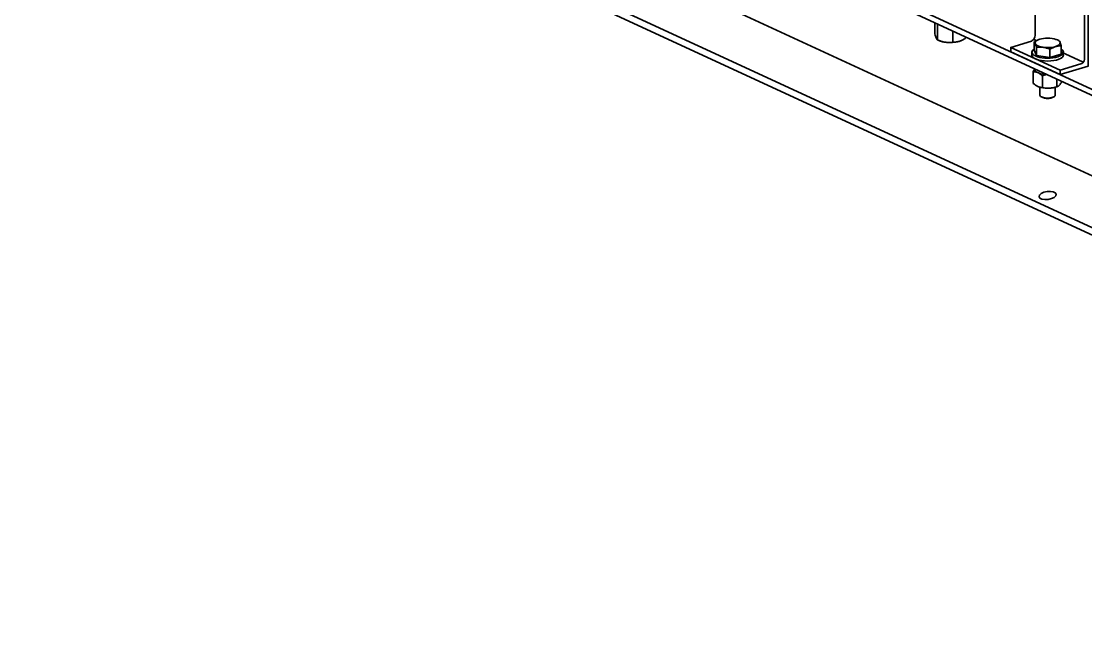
# Model space of a CAD drawing. Header units: millimetres. Extents: x -8400 to 8400, y -5940 to 5940.
# Drawn here: x 4395 to 4966, y 1104 to 1431 of the extents above; entities that cross this region are included whole.
import ezdxf

# ---------------------------------------------------------------- set-up
doc = ezdxf.new("R2010")
doc.units = ezdxf.units.MM
doc.layers.add('粗实线层', color=7, linetype='Continuous', lineweight=35)

msp = doc.modelspace()

# ---------------------------------------------------------------- linework, layer by layer
at = {"layer": '粗实线层', "linetype": 'Continuous', "lineweight": 35}
for points in [[(5429.862, 1180.004), (5429.862, 1181.902), (3411.605, 2112.909), (3427.906, 2117.889)], [(3411.605, 2112.909), (3411.605, 2111.011), (3411.713, 2110.278), (3412.025, 2109.692), (3412.506, 2109.317), (5429.848, 1178.732)], [(3458.919, 2044.824), (5424.763, 1137.994)], [(5429.862, 1105.812), (5429.862, 1103.914), (3411.605, 2034.922), (3411.605, 2036.819), (3411.683, 2037.497), (3411.911, 2038.168), (3412.27, 2038.779), (3412.732, 2039.282), (3413.26, 2039.636), (3415.693, 2040.835)], [(3412.133, 2038.578), (5430.389, 1107.57)], [(4938.35, 1791.013), (4938.35, 1423.32), (4938.283, 1422.694), (4938.088, 1422.071), (4937.777, 1421.491), (4937.371, 1420.995), (4936.899, 1420.617), (4936.392, 1420.383), (4925.298, 1416.993), (4951.854, 1404.743)], [(4964.906, 1786.315), (4964.906, 1411.07), (4964.839, 1410.445), (4964.644, 1409.82), (4964.333, 1409.241), (4963.927, 1408.745), (4963.455, 1408.367), (4962.948, 1408.133), (4951.854, 1404.743), (4951.854, 1402.403), (4966.864, 1406.989), (4966.864, 1785.411)], [(4884.707, 1430.201), (4884.707, 1424.239), (4884.878, 1423.58), (4885.051, 1422.979), (4885.138, 1422.704), (4885.225, 1422.447), (4885.313, 1422.209), (4885.402, 1421.992), (4885.424, 1421.941), (4885.446, 1421.891), (4885.457, 1421.867), (4885.468, 1421.843), (4885.479, 1421.819), (4885.49, 1421.796), (4885.534, 1421.707), (4885.578, 1421.623), (4885.666, 1421.472), (4885.753, 1421.342), (4885.925, 1421.137), (4886.096, 1420.998)], [(4886.096, 1429.259), (4886.008, 1429.607)], [(4886.624, 1429.327), (4886.096, 1429.259), (4886.096, 1420.998), (4887.103, 1420.594), (4888.118, 1420.251), (4888.63, 1420.105), (4889.144, 1419.978), (4889.661, 1419.872), (4890.181, 1419.787), (4891.452, 1419.651), (4892.765, 1419.601), (4894.081, 1419.637), (4895.361, 1419.758), (4896.566, 1419.96), (4897.658, 1420.238)], [(4894.267, 1425.791), (4894.267, 1419.829), (4893.263, 1419.714), (4892.248, 1419.66), (4891.737, 1419.661), (4891.221, 1419.682), (4890.962, 1419.7), (4890.703, 1419.723), (4890.638, 1419.73), (4890.573, 1419.737), (4890.508, 1419.744), (4890.442, 1419.752), (4890.312, 1419.769), (4890.181, 1419.787), (4888.737, 1420.063), (4887.482, 1420.449), (4886.943, 1420.654)], [(4901.05, 1422.663), (4901.05, 1421.901), (4900.634, 1421.638), (4900.214, 1421.386), (4900.108, 1421.325), (4900.003, 1421.266), (4899.897, 1421.207), (4899.791, 1421.149), (4899.579, 1421.037), (4899.367, 1420.928), (4898.942, 1420.726), (4898.516, 1420.543), (4898.088, 1420.38), (4897.658, 1420.238), (4897.228, 1420.118), (4896.796, 1420.018), (4896.742, 1420.007), (4896.687, 1419.997), (4896.633, 1419.987), (4896.579, 1419.977), (4896.472, 1419.958), (4896.364, 1419.94), (4896.151, 1419.909), (4895.938, 1419.883), (4895.515, 1419.845), (4895.095, 1419.824), (4894.68, 1419.82), (4894.267, 1419.829)], [(4939.096, 1420.637), (4937.644, 1421.306)], [(4940.853, 1421.373), (4940.472, 1421.247), (4940.091, 1421.102), (4939.712, 1420.939), (4939.334, 1420.76), (4939.146, 1420.664), (4938.957, 1420.563), (4938.863, 1420.512), (4938.769, 1420.46), (4938.675, 1420.407), (4938.581, 1420.352), (4938.208, 1420.129), (4937.838, 1419.895)], [(4940.305, 1421.186), (4940.276, 1421.175)], [(4950.381, 1421.002), (4949.899, 1421.186)], [(4898.275, 1420.449), (4898.308, 1420.461)], [(4925.298, 1416.993), (4925.298, 1414.653), (4951.854, 1402.403)], [(4939.073, 1412.58), (4937.838, 1415.461), (4937.838, 1419.895), (4937.99, 1419.771), (4938.144, 1419.589), (4938.221, 1419.473), (4938.299, 1419.339), (4938.377, 1419.185), (4938.456, 1419.011), (4938.476, 1418.965), (4938.495, 1418.917), (4938.515, 1418.868), (4938.535, 1418.818), (4938.574, 1418.714), (4938.613, 1418.606), (4938.691, 1418.377), (4938.768, 1418.132), (4938.922, 1417.598), (4939.073, 1417.014)], [(4946.337, 1415.975), (4946.706, 1416.209), (4947.079, 1416.433), (4947.173, 1416.487), (4947.267, 1416.54), (4947.361, 1416.592), (4947.455, 1416.644), (4947.643, 1416.743), (4947.832, 1416.839), (4948.21, 1417.019), (4948.589, 1417.182), (4948.969, 1417.327), (4949.351, 1417.453), (4949.733, 1417.56), (4950.118, 1417.648), (4950.166, 1417.658), (4950.214, 1417.668), (4950.262, 1417.677), (4950.31, 1417.685), (4950.406, 1417.702), (4950.501, 1417.718), (4950.691, 1417.746), (4950.88, 1417.769), (4951.256, 1417.803), (4951.629, 1417.821), (4951.998, 1417.825), (4952.365, 1417.817), (4952.365, 1413.383), (4946.337, 1411.541)], [(4936.687, 1414.421), (4936.687, 1412.862)], [(4964.2, 1409.056), (4952.26, 1414.565)], [(4953.516, 1412.862), (4953.516, 1414.421)], [(4937.428, 1404.042), (4937.769, 1404.609), (4938.113, 1405.124), (4938.36, 1405.455)], [(4942.334, 1395.485), (4942.035, 1395.502), (4941.735, 1395.532), (4941.432, 1395.576), (4941.126, 1395.636), (4940.972, 1395.673), (4940.817, 1395.714), (4940.739, 1395.736), (4940.661, 1395.759), (4940.622, 1395.772), (4940.583, 1395.784), (4940.544, 1395.797), (4940.505, 1395.81), (4940.193, 1395.925), (4939.881, 1396.059), (4939.57, 1396.212), (4939.261, 1396.383), (4938.953, 1396.573), (4938.645, 1396.779), (4938.491, 1396.888), (4938.338, 1397.001), (4938.261, 1397.059), (4938.185, 1397.118), (4938.108, 1397.178), (4938.032, 1397.238), (4937.728, 1397.488), (4937.428, 1397.748), (4937.428, 1404.042), (4937.728, 1404.025), (4938.032, 1403.995), (4938.108, 1403.985), (4938.185, 1403.974), (4938.261, 1403.962), (4938.338, 1403.949), (4938.491, 1403.921), (4938.645, 1403.889), (4938.953, 1403.811), (4939.261, 1403.716), (4939.57, 1403.602), (4939.881, 1403.468), (4940.193, 1403.315), (4940.505, 1403.141), (4940.544, 1403.118), (4940.583, 1403.095), (4940.622, 1403.071), (4940.661, 1403.048), (4940.739, 1402.999), (4940.817, 1402.95), (4940.972, 1402.848), (4941.126, 1402.742), (4941.432, 1402.52), (4941.735, 1402.285), (4942.035, 1402.037), (4942.334, 1401.779)], [(4944.669, 1402.541), (4943.574, 1402.602), (4942.52, 1402.729), (4941.536, 1402.92), (4940.648, 1403.168), (4939.881, 1403.468), (4939.255, 1403.811), (4938.787, 1404.188), (4938.49, 1404.588), (4938.372, 1405.001), (4938.437, 1405.416)], [(4944.926, 1402.43), (4944.231, 1402.3), (4943.277, 1402.067), (4942.334, 1401.779), (4942.334, 1395.485), (4943.279, 1395.311), (4944.233, 1395.192), (4944.713, 1395.157), (4945.196, 1395.139), (4945.682, 1395.14), (4946.171, 1395.159), (4945.001, 1395.128), (4943.834, 1395.172), (4942.705, 1395.293), (4941.649, 1395.485), (4940.698, 1395.743), (4939.881, 1396.059)], [(4950.008, 1400.078), (4950.008, 1395.948), (4949.065, 1395.661), (4948.112, 1395.427), (4947.631, 1395.333), (4947.148, 1395.257), (4946.904, 1395.226), (4946.661, 1395.199), (4946.538, 1395.187), (4946.416, 1395.177), (4946.293, 1395.167), (4946.171, 1395.159), (4947.54, 1395.299), (4948.802, 1395.543), (4949.899, 1395.881), (4950.343, 1396.051)], [(4952.776, 1398.802), (4952.776, 1398.675), (4952.435, 1398.109), (4952.092, 1397.594), (4951.918, 1397.359), (4951.744, 1397.14), (4951.656, 1397.037), (4951.568, 1396.938), (4951.524, 1396.89), (4951.48, 1396.844), (4951.436, 1396.798), (4951.392, 1396.755), (4951.215, 1396.591), (4951.04, 1396.447), (4950.866, 1396.322), (4950.693, 1396.216), (4950.349, 1396.053), (4950.008, 1395.948)], [(4940.283, 1395.89), (4940.305, 1395.881)], [(4941.008, 1395.649), (4941.008, 1391.405), (4941.097, 1391.085), (4941.361, 1390.78), (4941.789, 1390.502), (4942.362, 1390.263), (4943.055, 1390.074), (4943.836, 1389.943), (4944.674, 1389.876), (4945.53, 1389.876), (4946.367, 1389.943), (4947.149, 1390.074), (4947.841, 1390.262), (4948.414, 1390.501), (4948.842, 1390.78), (4949.107, 1391.085), (4949.196, 1391.405), (4949.196, 1395.649)]]:
    msp.add_lwpolyline(points, dxfattribs=at)
for points in [[(4947.499, 1421.774), (4948.555, 1421.582), (4949.506, 1421.324), (4950.323, 1421.008), (4950.981, 1420.643), (4951.461, 1420.242), (4951.748, 1419.814), (4951.832, 1419.375), (4951.712, 1418.937), (4951.392, 1418.513), (4950.88, 1418.117), (4950.193, 1417.76), (4949.351, 1417.453), (4948.38, 1417.206), (4947.309, 1417.025), (4946.171, 1416.918), (4945.001, 1416.886), (4943.834, 1416.931), (4942.705, 1417.051), (4941.649, 1417.244), (4940.698, 1417.502), (4939.881, 1417.818), (4939.223, 1418.182), (4938.742, 1418.584), (4938.456, 1419.011), (4938.371, 1419.451), (4938.491, 1419.889), (4938.812, 1420.313), (4939.323, 1420.709), (4940.011, 1421.066), (4940.853, 1421.373), (4941.824, 1421.62), (4942.895, 1421.8), (4944.032, 1421.908), (4945.203, 1421.94), (4946.37, 1421.895)], [(4942.705, 1417.051), (4942.82, 1417.034), (4942.937, 1417.016), (4943.052, 1416.996), (4943.168, 1416.975), (4943.399, 1416.93), (4943.629, 1416.881), (4944.086, 1416.768), (4944.542, 1416.638), (4945.443, 1416.333), (4946.337, 1415.975), (4946.337, 1411.541), (4939.073, 1412.58), (4939.073, 1417.014), (4939.968, 1417.117), (4940.871, 1417.164), (4941.325, 1417.163), (4941.782, 1417.145), (4942.242, 1417.108)]]:
    msp.add_lwpolyline(points, close=True, dxfattribs=at)
for points in [[(4952.365, 1417.817), (4952.213, 1418.402), (4952.06, 1418.937), (4951.982, 1419.181), (4951.904, 1419.41), (4951.827, 1419.621), (4951.748, 1419.814, 0.1133977), (4951.13, 1420.698), (4950.379, 1421.002)], [(4941.358, 1390.782), (4941.733, 1390.465, 0.2481016), (4948.471, 1390.465), (4948.845, 1390.782)]]:
    msp.add_lwpolyline(points, format="xyb", dxfattribs=at)
for centre, major_axis, ratio, start_param, end_param in [((4945.102, 1414.422), (8.434, 0), 0.3754325, 2.6124993, 6.8123346), ((4945.102, 1412.862), (8.437, 0), 0.3754272, 3.1416166, 6.2830837)]:
    msp.add_ellipse(centre, major_axis=major_axis, ratio=ratio, start_param=start_param, end_param=end_param, dxfattribs=at)
msp.add_ellipse((4945.102, 1337.656), major_axis=(4.608, 0.661), ratio=0.4596056, dxfattribs=at)

doc.saveas('drawing.dxf')
